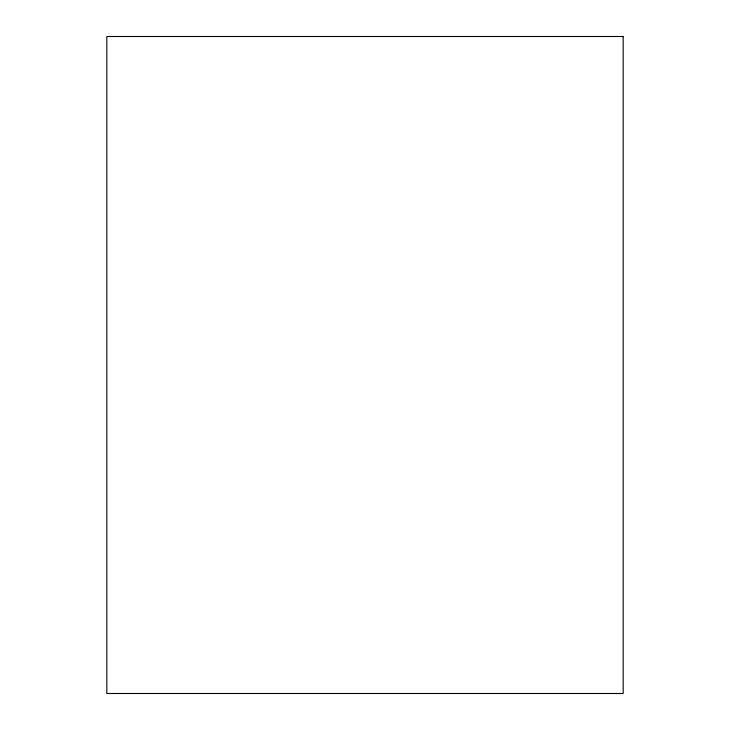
<?xml version="1.0" encoding="UTF-8"?>
<svg xmlns="http://www.w3.org/2000/svg" width="730" height="730" viewBox="0 0 730 730"><rect width="100%" height="100%" fill="white"/><g stroke="black" fill="none" stroke-linecap="round" stroke-linejoin="round"><path stroke-width="1.09" d="M623.183 36.5L106.817 36.5L106.817 693.5L623.183 693.5L623.183 36.5"/></g></svg>
